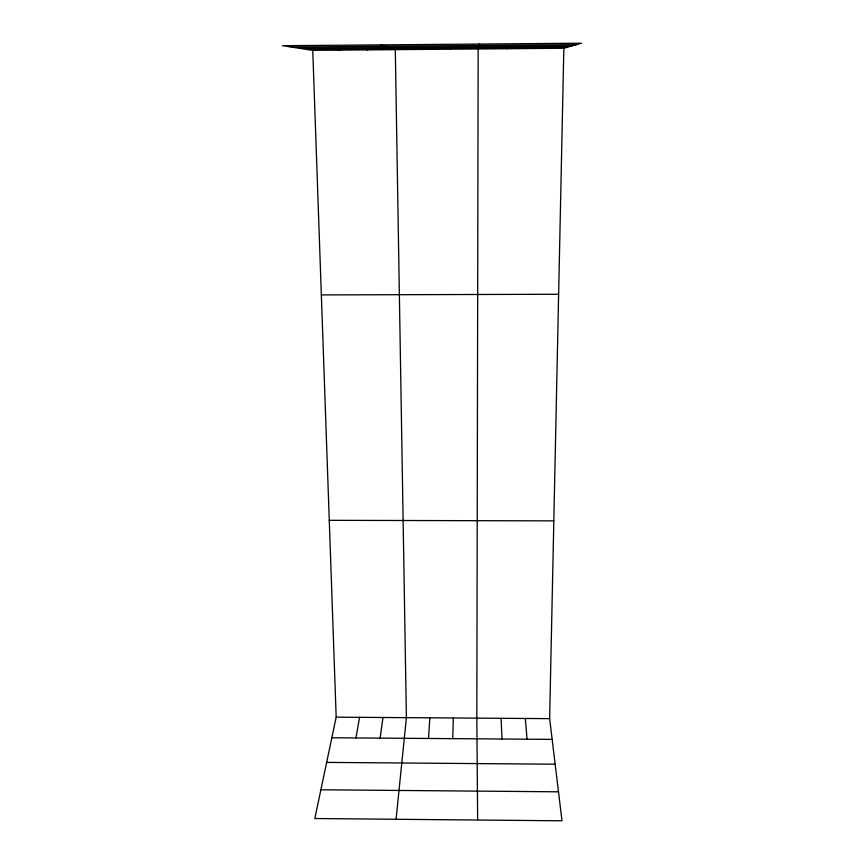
<?xml version="1.0" encoding="UTF-8"?>
<svg xmlns="http://www.w3.org/2000/svg" width="864" height="864" viewBox="0 0 864 864"><rect width="100%" height="100%" fill="white"/><g stroke="black" fill="none" stroke-linecap="round" stroke-linejoin="round"><path stroke-width="1.3" d="M312.757 50.339L336.182 717.174L314.82 818.521L562 820.8L549.634 718.643L563.846 48.265L581.558 43.2L282.442 45.706L312.757 50.339L563.846 48.265M452.736 738.644L453.33 717.984M428.501 738.461L429.851 717.822M396.079 819.277L406.393 717.66L395.302 49.658L380.7 44.885M380.117 738.104L382.968 717.498M355.968 737.932L359.564 717.336M479.401 44.053L478.159 48.967L476.831 718.146L477.641 820.022M506.682 48.73L508.021 47.747M535.248 48.503L537.667 47.498M291.222 47.045L576.428 44.669M299.441 48.308L571.622 46.04M306.742 49.421L567.356 47.261M321.354 294.916L558.63 294.268M329.27 520.322L553.824 520.873M336.182 717.174L549.634 718.643M331.841 737.759L552.139 739.379M326.646 762.394L555.152 764.208M320.879 789.782L558.49 791.813M335.264 49.183L340.243 50.112M363.82 48.946L367.751 49.885M421.038 48.47L422.885 49.432M449.701 48.233L450.5 49.194M525.334 718.481L527.062 739.195M501.066 718.308L502.016 739.012"/></g></svg>
